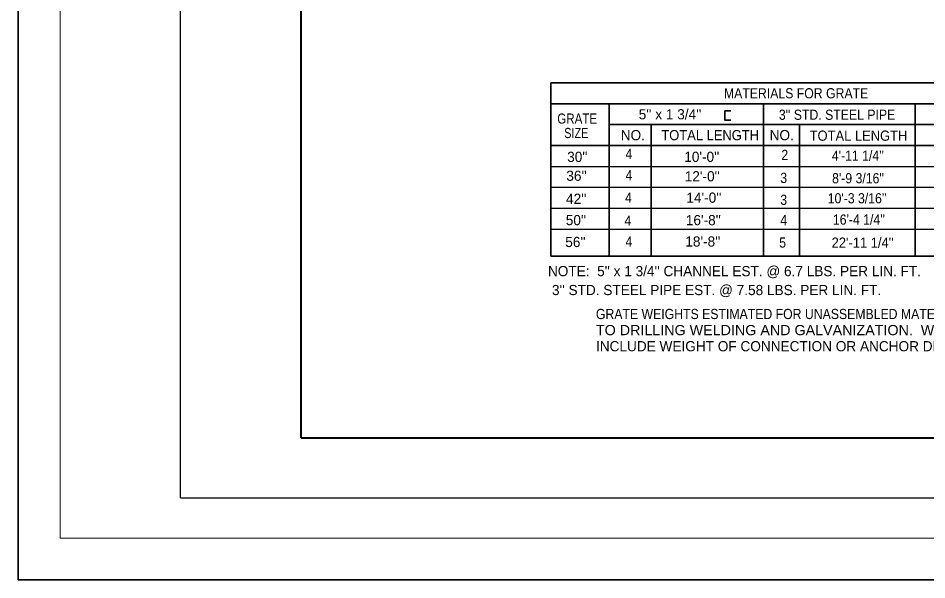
# Model space of a CAD drawing. Extents: x 139 to 512, y -134 to 135.
# Drawn here: x 139.3 to 252.5, y -134.2 to -64.3 of the extents above; entities that cross this region are included whole.
import ezdxf
from ezdxf.enums import TextEntityAlignment as Align

# ---------------------------------------------------------------- set-up
doc = ezdxf.new("R2010")
doc.units = 0
doc.header["$LTSCALE"] = 0.51
doc.layers.add('1', color=7, linetype='Continuous', lineweight=13)

msp = doc.modelspace()

# ---------------------------------------------------------------- linework, layer by layer
at = {"layer": '1'}
for q in [(144.5337, 100.9675), (504.5067, -129.0152)]:
    msp.add_line((144.5337, -129.0152), q, dxfattribs=at)
at = {"layer": '1', "lineweight": 40}
for q in [(174.5314, 88.4688), (499.5068, -116.516)]:
    msp.add_line((174.5314, -116.516), q, dxfattribs=at)
at = {"layer": '1', "lineweight": 35}
for p, q in [((205.6396, -72.3637), (266.7233, -72.3637)), ((205.6396, -72.3637), (205.6396, -93.9183)), ((205.6396, -74.9636), (266.7233, -74.9636)), ((212.8838, -74.9636), (212.8838, -93.9183)), ((232.1333, -74.9636), (232.1333, -93.9183)), ((251.0266, -74.9636), (251.0266, -93.9183)), ((212.8838, -77.5638), (266.7233, -77.5638)), ((218.1402, -77.5638), (218.1402, -93.9183)), ((236.6074, -77.5638), (236.6074, -93.9183)), ((205.6396, -80.1641), (266.7233, -80.1641)), ((205.6396, -93.9183), (266.7233, -93.9183))]:
    msp.add_line(p, q, dxfattribs=at)
at = {"layer": '1', "lineweight": 25}
for p, q in [((205.6396, -82.7639), (266.7233, -82.7639)), ((205.6396, -85.3642), (266.7233, -85.3642)), ((205.6396, -87.9641), (266.7233, -87.9641)), ((205.6396, -90.5643), (266.7233, -90.5643)), ((159.5326, -124.0152), (504.5067, -124.0152))]:
    msp.add_line(p, q, dxfattribs=at)
at = {"layer": '1', "lineweight": 35}
msp.add_lwpolyline([(139.2957, -134.1977), (511.6861, -134.1977), (511.6861, 134.5667), (139.2957, 134.5667)], close=True, dxfattribs=at)
at = {"layer": '1', "lineweight": 25}
msp.add_lwpolyline([(159.5326, -124.0152), (159.5326, 95.968), (504.5067, 95.968)], dxfattribs=at)
at = {"layer": '1', "lineweight": 35}
msp.add_lwpolyline([(228.0706, -77.0036), (227.3003, -77.0036), (227.3003, -75.8478), (228.0706, -75.8478)], dxfattribs=at)

# ---------------------------------------------------------------- texts
at = {"layer": '1', "width": 0.9}
msp.add_text('MATERIALS FOR GRATE', height=1.268, dxfattribs=at).set_placement((236.1814, -74.2976), align=Align.CENTER)
at = {"layer": '1'}
for s, p in [("5'' x 1 3/4''", (216.5828, -76.9091)), ('NO.', (214.3452, -79.5059)), ('NO.', (232.8844, -79.5059)), ("30''", (207.6736, -82.2048)), ("10'-0''", (222.2528, -82.2048)), ("36''", (207.5674, -84.5572)), ("12'-0''", (222.3188, -84.6236)), ("14'-0''", (222.5187, -87.2819)), ("42''", (207.5307, -87.4248)), ("50''", (207.5007, -90.0742)), ("16'-8''", (222.4519, -90.0742)), ("56''", (207.4347, -92.7989)), ("18'-8''", (222.3856, -92.7322)), ("NOTE:  5'' x 1 3/4'' CHANNEL EST. @ 6.7 LBS. PER LIN. FT.", (205.2777, -96.4222)), ("       3'' STD. STEEL PIPE EST. @ 7.58 LBS. PER LIN. FT.", (202.4817, -98.7764)), ('INCLUDE WEIGHT OF CONNECTION OR ANCHOR DEVICES.', (211.2616, -105.7668))]:
    msp.add_text(s, height=1.268, dxfattribs=at).set_placement(p)
for s, width, p in [("3'' STD. STEEL PIPE", 0.9, (234.0406, -76.9664)), ('GRATE', 0.85, (206.4376, -77.4453)), ('SIZE', 0.8, (207.3019, -79.2404)), ('TOTAL LENGTH', 0.95, (219.3953, -79.5059)), ('TOTAL LENGTH', 0.95, (237.8678, -79.5719)), ('4', 0.9, (214.9433, -81.8324)), ('2', 0.9, (234.3466, -81.9652)), ("4'-11 1/4''", 0.9, (240.6399, -82.054)), ('4', 0.9, (214.9433, -84.4904)), ('3', 0.9, (234.2134, -84.8227)), ("8'-9 3/16''", 0.9, (240.6669, -84.8654)), ('4', 0.9, (214.8769, -87.2819)), ('3', 0.9, (234.2134, -87.5482)), ("10'-3 3/16''", 0.9, (240.1232, -87.3607)), ('4', 0.9, (214.8098, -90.1402)), ('4', 0.9, (234.2134, -90.0742)), ("16'-4 1/4''", 0.9, (240.7663, -90.01)), ('4', 0.9, (214.9433, -92.7322)), ('5', 0.9, (234.0807, -92.8649)), ("22'-11 1/4''", 0.95, (240.6058, -92.8773)), ('GRATE WEIGHTS ESTIMATED FOR UNASSEMBLED MATERIALS,  PRIOR', 0.9, (211.2533, -101.7566)), ('TO DRILLING WELDING AND GALVANIZATION.  WEIGHTS DO NOT ', 1.05, (211.2533, -103.7621))]:
    msp.add_text(s, height=1.268, dxfattribs=dict(at, width=width)).set_placement(p)

doc.saveas('drawing.dxf')
